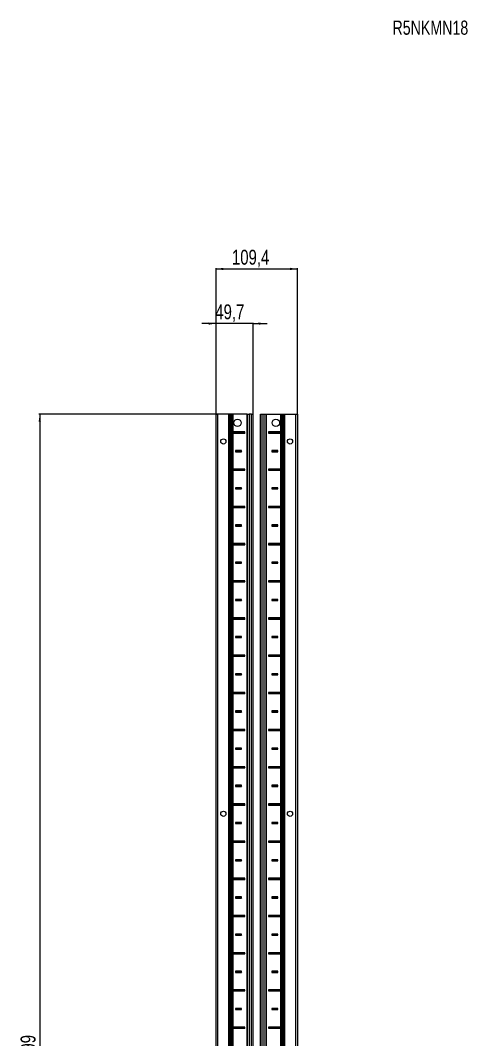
# Model space of a CAD drawing. Header units: millimetres. Extents: x -199 to 1318, y -1371 to 1377.
# Drawn here: x -199 to 402, y 7 to 1377 of the extents above; entities that cross this region are included whole.
import ezdxf

# ---------------------------------------------------------------- set-up
doc = ezdxf.new("R2010")
doc.units = ezdxf.units.MM
doc.layers.add('FORMAT', color=7, linetype='Continuous')
doc.styles.add('SLDTEXTSTYLE0', font='TXT', dxfattribs={"width": 0.75})
doc.dimstyles.new('SLDDIMSTYLE0', dxfattribs={"dimtxt": 20, "dimasz": 10, "dimexe": 0, "dimexo": 0.0625, "dimgap": 5, "dimtad": 2, "dimdec": 1, "dimrnd": 1e-09, "dimzin": 12, "dimdsep": 46, "dimtxsty": 'SLDTEXTSTYLE0', "dimsah": 1, "dimcen": 0.09, "dimadec": 0, "dimazin": 3, "dimtfac": 1, "dimtofl": 0, "dimtmove": 0, "dimatfit": 3, "dimfxl": 0, "dimfrac": 2, "dimtolj": 1, "dimtzin": 12, "dimarcsym": 0})
doc.dimstyles.new('SLDDIMSTYLE1', dxfattribs={"dimtxt": 20, "dimasz": 10, "dimexe": 0, "dimexo": 0.0625, "dimgap": 5, "dimtad": 2, "dimdec": 1, "dimrnd": 1e-09, "dimzin": 12, "dimdsep": 46, "dimtxsty": 'SLDTEXTSTYLE0', "dimsah": 1, "dimcen": 0.09, "dimadec": 0, "dimazin": 3, "dimtfac": 1, "dimtmove": 0, "dimatfit": 0, "dimfxl": 0, "dimfrac": 2, "dimtolj": 1, "dimtzin": 12, "dimarcsym": 0})

# ---------------------------------------------------------------- blocks, each defined once
blk = doc.blocks.new('_D')
at = {"layer": 'FORMAT'}
for p, q in [((86.4, 847.2), (-174.2, 847.2)), ((-173.2, 847.2), (-173.2, -851.8)), ((86.4, -851.8), (-174.2, -851.8))]:
    blk.add_line(p, q, dxfattribs=at)
for points in [[(-173.2, 847.2), (-174.7, 837.2), (-171.6, 837.2)], [(-173.2, -851.8), (-171.6, -841.8), (-174.7, -841.8)]]:
    blk.add_solid(points, dxfattribs=at)
at = {"layer": 'FORMAT', "insert": (-198.9, -31.8), "char_height": 20, "attachment_point": 1, "rotation": 90, "style": 'SLDTEXTSTYLE0'}
blk.add_mtext('1699', dxfattribs=at)
blk = doc.blocks.new('_D_1')
at = {"layer": 'FORMAT'}
for p, q in [((64, 847.2), (64, 1043.6)), ((64, 1042.6), (173.4, 1042.6)), ((173.4, 847.2), (173.4, 1043.6))]:
    blk.add_line(p, q, dxfattribs=at)
for points in [[(64, 1042.6), (74, 1041.1), (74, 1044.2)], [(173.4, 1042.6), (163.4, 1044.2), (163.4, 1041.1)]]:
    blk.add_solid(points, dxfattribs=at)
at = {"layer": 'FORMAT', "insert": (85.4, 1068.4), "char_height": 20, "attachment_point": 1, "style": 'SLDTEXTSTYLE0'}
blk.add_mtext('109,4', dxfattribs=at)
blk = doc.blocks.new('_D_2')
at = {"layer": 'FORMAT'}
for p, q in [((64, 969.2), (44.7, 969.2)), ((64, 847.2), (64, 970.2)), ((113.7, 969.2), (64, 969.2)), ((113.7, 847.2), (113.7, 970.2)), ((113.7, 969.2), (132.9, 969.2))]:
    blk.add_line(p, q, dxfattribs=at)
for points in [[(64, 969.2), (54, 970.7), (54, 967.7)], [(113.7, 969.2), (123.7, 967.7), (123.7, 970.7)]]:
    blk.add_solid(points, dxfattribs=at)
at = {"layer": 'FORMAT', "insert": (63, 995), "char_height": 20, "attachment_point": 1, "style": 'SLDTEXTSTYLE0'}
blk.add_mtext('49,7', dxfattribs=at)

msp = doc.modelspace()

# ---------------------------------------------------------------- linework, layer by layer
at = {"color": 7, "linetype": 'Continuous', "lineweight": 25}
for p, q in [((63.98, -851.79), (63.98, 847.21)), ((63.98, 847.21), (65.98, 847.21)), ((81.33, 847.21), (65.98, 847.21)), ((81.33, 847.21), (81.98, 847.21)), ((81.98, -851.79), (81.98, 847.21)), ((81.98, 847.21), (82.56, 847.21)), ((83.77, 847.21), (82.56, 847.21)), ((83.77, -851.79), (83.77, 847.21)), ((83.8, 847.21), (83.77, 847.21)), ((83.8, -851.79), (83.8, 847.21)), ((85.01, 847.21), (83.8, 847.21)), ((85.01, 847.21), (86.42, 847.21)), ((105.83, 847.21), (86.42, 847.21)), ((105.83, 847.21), (106.48, 847.21)), ((106.48, -851.79), (106.48, 847.21)), ((106.48, 847.21), (108.48, 847.21)), ((111.68, 847.21), (108.48, 847.21)), ((111.68, 847.21), (113.68, 847.21)), ((113.68, 847.21), (113.68, -851.79)), ((123.68, -851.79), (123.68, 847.21)), ((123.68, 847.21), (125.68, 847.21)), ((125.68, 847.21), (128.88, 847.21)), ((128.88, 847.21), (130.88, 847.21)), ((130.88, 847.21), (130.88, -851.79)), ((130.88, 847.21), (131.53, 847.21)), ((131.53, 847.21), (150.93, 847.21)), ((150.93, 847.21), (152.34, 847.21)), ((152.34, 847.21), (153.55, 847.21)), ((153.55, 847.21), (153.55, -851.79)), ((153.55, 847.21), (153.58, 847.21)), ((153.58, 847.21), (153.58, -851.79)), ((153.58, 847.21), (154.79, 847.21)), ((154.79, 847.21), (155.38, 847.21)), ((155.38, 847.21), (155.38, -851.79)), ((155.38, 847.21), (156.03, 847.21)), ((156.03, 847.21), (171.38, 847.21)), ((171.38, 847.21), (173.38, 847.21)), ((173.38, 847.21), (173.38, -851.79)), ((85.93, 823.35), (85.93, 822.06)), ((86.58, 822.71), (85.93, 823.35)), ((86.58, 822.71), (85.93, 822.06)), ((102.83, 823.46), (86.42, 823.46)), ((102.08, 822.71), (86.58, 822.71)), ((102.08, 822.71), (102.83, 823.46)), ((102.08, 822.71), (102.83, 821.96)), ((102.83, 821.96), (102.83, 823.46)), ((135.28, 822.71), (134.53, 823.46)), ((150.93, 823.46), (134.53, 823.46)), ((134.53, 823.46), (134.53, 821.96)), ((135.28, 822.71), (134.53, 821.96)), ((135.28, 822.71), (150.78, 822.71)), ((150.78, 822.71), (151.42, 823.35)), ((150.78, 822.71), (151.42, 822.06)), ((151.42, 822.06), (151.42, 823.35)), ((86.42, 821.96), (102.83, 821.96)), ((134.53, 821.96), (150.93, 821.96)), ((98.33, 798.46), (90.33, 798.46)), ((90.33, 798.46), (90.33, 796.96)), ((91.08, 797.71), (90.33, 798.46)), ((91.08, 797.71), (90.33, 796.96)), ((90.33, 796.96), (98.33, 796.96)), ((97.58, 797.71), (91.08, 797.71)), ((97.58, 797.71), (98.33, 798.46)), ((97.58, 797.71), (98.33, 796.96)), ((98.33, 796.96), (98.33, 798.46)), ((139.78, 797.71), (139.03, 798.46)), ((147.03, 798.46), (139.03, 798.46)), ((139.03, 798.46), (139.03, 796.96)), ((139.78, 797.71), (139.03, 796.96)), ((139.03, 796.96), (147.03, 796.96)), ((139.78, 797.71), (146.28, 797.71)), ((146.28, 797.71), (147.03, 798.46)), ((146.28, 797.71), (147.03, 796.96)), ((147.03, 796.96), (147.03, 798.46)), ((85.93, 773.35), (85.93, 772.06)), ((86.58, 772.71), (85.93, 773.35)), ((86.58, 772.71), (85.93, 772.06)), ((102.83, 773.46), (86.42, 773.46)), ((86.42, 771.96), (102.83, 771.96)), ((102.08, 772.71), (86.58, 772.71)), ((102.08, 772.71), (102.83, 773.46)), ((102.08, 772.71), (102.83, 771.96)), ((102.83, 771.96), (102.83, 773.46)), ((135.28, 772.71), (134.53, 773.46)), ((150.93, 773.46), (134.53, 773.46)), ((134.53, 773.46), (134.53, 771.96)), ((135.28, 772.71), (134.53, 771.96)), ((134.53, 771.96), (150.93, 771.96)), ((135.28, 772.71), (150.78, 772.71)), ((150.78, 772.71), (151.42, 773.35)), ((150.78, 772.71), (151.42, 772.06)), ((151.42, 772.06), (151.42, 773.35)), ((98.33, 748.46), (90.33, 748.46)), ((90.33, 748.46), (90.33, 746.96)), ((91.08, 747.71), (90.33, 748.46)), ((91.08, 747.71), (90.33, 746.96)), ((90.33, 746.96), (98.33, 746.96)), ((97.58, 747.71), (91.08, 747.71)), ((97.58, 747.71), (98.33, 748.46)), ((97.58, 747.71), (98.33, 746.96)), ((98.33, 746.96), (98.33, 748.46)), ((139.78, 747.71), (139.03, 748.46)), ((139.03, 748.46), (139.03, 746.96)), ((147.03, 748.46), (139.03, 748.46)), ((139.78, 747.71), (139.03, 746.96)), ((139.03, 746.96), (147.03, 746.96)), ((139.78, 747.71), (146.28, 747.71)), ((146.28, 747.71), (147.03, 748.46)), ((146.28, 747.71), (147.03, 746.96)), ((147.03, 746.96), (147.03, 748.46)), ((85.93, 723.35), (85.93, 722.06)), ((86.58, 722.71), (85.93, 723.35)), ((86.58, 722.71), (85.93, 722.06)), ((102.83, 723.46), (86.42, 723.46)), ((86.42, 721.96), (102.83, 721.96)), ((102.08, 722.71), (86.58, 722.71)), ((102.08, 722.71), (102.83, 723.46)), ((102.08, 722.71), (102.83, 721.96)), ((102.83, 721.96), (102.83, 723.46)), ((135.28, 722.71), (134.53, 723.46)), ((150.93, 723.46), (134.53, 723.46)), ((134.53, 723.46), (134.53, 721.96)), ((135.28, 722.71), (134.53, 721.96)), ((134.53, 721.96), (150.93, 721.96)), ((135.28, 722.71), (150.78, 722.71)), ((150.78, 722.71), (151.42, 723.35)), ((150.78, 722.71), (151.42, 722.06)), ((151.42, 722.06), (151.42, 723.35)), ((98.33, 698.46), (90.33, 698.46)), ((90.33, 698.46), (90.33, 696.96)), ((91.08, 697.71), (90.33, 698.46)), ((91.08, 697.71), (90.33, 696.96)), ((90.33, 696.96), (98.33, 696.96)), ((97.58, 697.71), (91.08, 697.71)), ((97.58, 697.71), (98.33, 698.46)), ((97.58, 697.71), (98.33, 696.96)), ((98.33, 696.96), (98.33, 698.46)), ((147.03, 698.46), (139.03, 698.46)), ((139.03, 698.46), (139.03, 696.96)), ((139.78, 697.71), (139.03, 698.46)), ((139.78, 697.71), (139.03, 696.96)), ((139.03, 696.96), (147.03, 696.96)), ((139.78, 697.71), (146.28, 697.71)), ((146.28, 697.71), (147.03, 698.46)), ((146.28, 697.71), (147.03, 696.96)), ((147.03, 696.96), (147.03, 698.46)), ((85.93, 673.35), (85.93, 672.06)), ((86.58, 672.71), (85.93, 673.35)), ((86.58, 672.71), (85.93, 672.06)), ((102.83, 673.46), (86.42, 673.46)), ((86.42, 671.96), (102.83, 671.96)), ((102.08, 672.71), (86.58, 672.71)), ((102.08, 672.71), (102.83, 673.46)), ((102.08, 672.71), (102.83, 671.96)), ((102.83, 671.96), (102.83, 673.46)), ((135.28, 672.71), (134.53, 673.46)), ((150.93, 673.46), (134.53, 673.46)), ((134.53, 673.46), (134.53, 671.96)), ((135.28, 672.71), (134.53, 671.96)), ((134.53, 671.96), (150.93, 671.96)), ((135.28, 672.71), (150.78, 672.71)), ((150.78, 672.71), (151.42, 673.35)), ((150.78, 672.71), (151.42, 672.06)), ((151.42, 672.06), (151.42, 673.35)), ((98.33, 648.46), (90.33, 648.46)), ((90.33, 648.46), (90.33, 646.96)), ((91.08, 647.71), (90.33, 648.46)), ((91.08, 647.71), (90.33, 646.96)), ((90.33, 646.96), (98.33, 646.96)), ((97.58, 647.71), (91.08, 647.71)), ((97.58, 647.71), (98.33, 648.46)), ((97.58, 647.71), (98.33, 646.96)), ((98.33, 646.96), (98.33, 648.46)), ((147.03, 648.46), (139.03, 648.46)), ((139.03, 648.46), (139.03, 646.96)), ((139.78, 647.71), (139.03, 648.46)), ((139.78, 647.71), (139.03, 646.96)), ((139.03, 646.96), (147.03, 646.96)), ((139.78, 647.71), (146.28, 647.71)), ((146.28, 647.71), (147.03, 648.46)), ((146.28, 647.71), (147.03, 646.96)), ((147.03, 646.96), (147.03, 648.46)), ((85.93, 623.35), (85.93, 622.06)), ((86.58, 622.71), (85.93, 623.35)), ((86.58, 622.71), (85.93, 622.06)), ((102.83, 623.46), (86.42, 623.46)), ((86.42, 621.96), (102.83, 621.96)), ((102.08, 622.71), (86.58, 622.71)), ((102.08, 622.71), (102.83, 623.46)), ((102.08, 622.71), (102.83, 621.96)), ((102.83, 621.96), (102.83, 623.46)), ((150.93, 623.46), (134.53, 623.46)), ((134.53, 623.46), (134.53, 621.96)), ((135.28, 622.71), (134.53, 623.46)), ((135.28, 622.71), (134.53, 621.96)), ((134.53, 621.96), (150.93, 621.96)), ((135.28, 622.71), (150.78, 622.71)), ((150.78, 622.71), (151.42, 623.35)), ((150.78, 622.71), (151.42, 622.06)), ((151.42, 622.06), (151.42, 623.35)), ((98.33, 598.46), (90.33, 598.46)), ((90.33, 598.46), (90.33, 596.96)), ((91.08, 597.71), (90.33, 598.46)), ((91.08, 597.71), (90.33, 596.96)), ((90.33, 596.96), (98.33, 596.96)), ((97.58, 597.71), (91.08, 597.71)), ((97.58, 597.71), (98.33, 598.46)), ((97.58, 597.71), (98.33, 596.96)), ((98.33, 596.96), (98.33, 598.46)), ((147.03, 598.46), (139.03, 598.46)), ((139.03, 598.46), (139.03, 596.96)), ((139.78, 597.71), (139.03, 598.46)), ((139.78, 597.71), (139.03, 596.96)), ((139.03, 596.96), (147.03, 596.96)), ((139.78, 597.71), (146.28, 597.71)), ((146.28, 597.71), (147.03, 598.46)), ((146.28, 597.71), (147.03, 596.96)), ((147.03, 596.96), (147.03, 598.46)), ((85.93, 573.35), (85.93, 572.06)), ((86.58, 572.71), (85.93, 573.35)), ((86.58, 572.71), (85.93, 572.06)), ((102.83, 573.46), (86.42, 573.46)), ((86.42, 571.96), (102.83, 571.96)), ((102.08, 572.71), (86.58, 572.71)), ((102.08, 572.71), (102.83, 573.46)), ((102.08, 572.71), (102.83, 571.96)), ((102.83, 571.96), (102.83, 573.46)), ((150.93, 573.46), (134.53, 573.46)), ((134.53, 573.46), (134.53, 571.96)), ((135.28, 572.71), (134.53, 573.46)), ((135.28, 572.71), (134.53, 571.96)), ((134.53, 571.96), (150.93, 571.96)), ((135.28, 572.71), (150.78, 572.71)), ((150.78, 572.71), (151.42, 573.35)), ((150.78, 572.71), (151.42, 572.06)), ((151.42, 572.06), (151.42, 573.35)), ((98.33, 548.46), (90.33, 548.46)), ((90.33, 548.46), (90.33, 546.96)), ((91.08, 547.71), (90.33, 548.46)), ((97.58, 547.71), (98.33, 548.46)), ((98.33, 546.96), (98.33, 548.46)), ((147.03, 548.46), (139.03, 548.46)), ((139.03, 548.46), (139.03, 546.96)), ((139.78, 547.71), (139.03, 548.46)), ((146.28, 547.71), (147.03, 548.46)), ((147.03, 546.96), (147.03, 548.46)), ((91.08, 547.71), (90.33, 546.96)), ((90.33, 546.96), (98.33, 546.96)), ((97.58, 547.71), (91.08, 547.71)), ((97.58, 547.71), (98.33, 546.96)), ((139.78, 547.71), (139.03, 546.96)), ((139.03, 546.96), (147.03, 546.96)), ((139.78, 547.71), (146.28, 547.71)), ((146.28, 547.71), (147.03, 546.96)), ((85.93, 523.35), (85.93, 522.06)), ((86.58, 522.71), (85.93, 523.35)), ((86.58, 522.71), (85.93, 522.06)), ((102.83, 523.46), (86.42, 523.46)), ((86.42, 521.96), (102.83, 521.96)), ((102.08, 522.71), (86.58, 522.71)), ((102.08, 522.71), (102.83, 523.46)), ((102.08, 522.71), (102.83, 521.96)), ((102.83, 521.96), (102.83, 523.46)), ((150.93, 523.46), (134.53, 523.46)), ((134.53, 523.46), (134.53, 521.96)), ((135.28, 522.71), (134.53, 523.46)), ((135.28, 522.71), (134.53, 521.96)), ((134.53, 521.96), (150.93, 521.96)), ((135.28, 522.71), (150.78, 522.71)), ((150.78, 522.71), (151.42, 523.35)), ((150.78, 522.71), (151.42, 522.06)), ((151.42, 522.06), (151.42, 523.35)), ((98.33, 498.46), (90.33, 498.46)), ((90.33, 498.46), (90.33, 496.96)), ((91.08, 497.71), (90.33, 498.46)), ((91.08, 497.71), (90.33, 496.96)), ((90.33, 496.96), (98.33, 496.96)), ((97.58, 497.71), (91.08, 497.71)), ((97.58, 497.71), (98.33, 498.46)), ((97.58, 497.71), (98.33, 496.96)), ((98.33, 496.96), (98.33, 498.46)), ((147.03, 498.46), (139.03, 498.46)), ((139.03, 498.46), (139.03, 496.96)), ((139.78, 497.71), (139.03, 498.46)), ((139.78, 497.71), (139.03, 496.96)), ((139.03, 496.96), (147.03, 496.96)), ((139.78, 497.71), (146.28, 497.71)), ((146.28, 497.71), (147.03, 498.46)), ((146.28, 497.71), (147.03, 496.96)), ((147.03, 496.96), (147.03, 498.46)), ((85.93, 473.35), (85.93, 472.06)), ((86.58, 472.71), (85.93, 473.35)), ((86.58, 472.71), (85.93, 472.06)), ((102.83, 473.46), (86.42, 473.46)), ((86.42, 471.96), (102.83, 471.96)), ((102.08, 472.71), (86.58, 472.71)), ((102.08, 472.71), (102.83, 473.46)), ((102.08, 472.71), (102.83, 471.96)), ((102.83, 471.96), (102.83, 473.46)), ((150.93, 473.46), (134.53, 473.46)), ((134.53, 473.46), (134.53, 471.96)), ((135.28, 472.71), (134.53, 473.46)), ((135.28, 472.71), (134.53, 471.96)), ((134.53, 471.96), (150.93, 471.96)), ((135.28, 472.71), (150.78, 472.71)), ((150.78, 472.71), (151.42, 473.35)), ((150.78, 472.71), (151.42, 472.06)), ((151.42, 472.06), (151.42, 473.35)), ((98.33, 448.46), (90.33, 448.46)), ((90.33, 448.46), (90.33, 446.96)), ((91.08, 447.71), (90.33, 448.46)), ((91.08, 447.71), (90.33, 446.96)), ((90.33, 446.96), (98.33, 446.96)), ((97.58, 447.71), (91.08, 447.71)), ((97.58, 447.71), (98.33, 448.46)), ((97.58, 447.71), (98.33, 446.96)), ((98.33, 446.96), (98.33, 448.46)), ((147.03, 448.46), (139.03, 448.46)), ((139.03, 448.46), (139.03, 446.96)), ((139.78, 447.71), (139.03, 448.46)), ((139.78, 447.71), (139.03, 446.96)), ((139.03, 446.96), (147.03, 446.96)), ((139.78, 447.71), (146.28, 447.71)), ((146.28, 447.71), (147.03, 448.46)), ((146.28, 447.71), (147.03, 446.96)), ((147.03, 446.96), (147.03, 448.46)), ((85.93, 423.35), (85.93, 422.06)), ((86.58, 422.71), (85.93, 423.35)), ((86.58, 422.71), (85.93, 422.06)), ((102.83, 423.46), (86.42, 423.46)), ((86.42, 421.96), (102.83, 421.96)), ((102.08, 422.71), (86.58, 422.71)), ((102.08, 422.71), (102.83, 423.46)), ((102.08, 422.71), (102.83, 421.96)), ((102.83, 421.96), (102.83, 423.46)), ((150.93, 423.46), (134.53, 423.46)), ((134.53, 423.46), (134.53, 421.96)), ((135.28, 422.71), (134.53, 423.46)), ((135.28, 422.71), (134.53, 421.96)), ((134.53, 421.96), (150.93, 421.96)), ((135.28, 422.71), (150.78, 422.71)), ((150.78, 422.71), (151.42, 423.35)), ((150.78, 422.71), (151.42, 422.06)), ((151.42, 422.06), (151.42, 423.35)), ((98.33, 398.46), (90.33, 398.46)), ((90.33, 398.46), (90.33, 396.96)), ((91.08, 397.71), (90.33, 398.46)), ((91.08, 397.71), (90.33, 396.96)), ((97.58, 397.71), (91.08, 397.71)), ((97.58, 397.71), (98.33, 398.46)), ((97.58, 397.71), (98.33, 396.96)), ((98.33, 396.96), (98.33, 398.46)), ((147.03, 398.46), (139.03, 398.46)), ((139.03, 398.46), (139.03, 396.96)), ((139.78, 397.71), (139.03, 398.46)), ((139.78, 397.71), (139.03, 396.96)), ((139.78, 397.71), (146.28, 397.71)), ((146.28, 397.71), (147.03, 398.46)), ((146.28, 397.71), (147.03, 396.96)), ((147.03, 396.96), (147.03, 398.46)), ((90.33, 396.96), (98.33, 396.96)), ((139.03, 396.96), (147.03, 396.96)), ((85.93, 373.35), (85.93, 372.06)), ((86.58, 372.71), (85.93, 373.35)), ((86.58, 372.71), (85.93, 372.06)), ((102.83, 373.46), (86.42, 373.46)), ((86.42, 371.96), (102.83, 371.96)), ((102.08, 372.71), (86.58, 372.71)), ((102.08, 372.71), (102.83, 373.46)), ((102.08, 372.71), (102.83, 371.96)), ((102.83, 371.96), (102.83, 373.46)), ((150.93, 373.46), (134.53, 373.46)), ((134.53, 373.46), (134.53, 371.96)), ((135.28, 372.71), (134.53, 373.46)), ((135.28, 372.71), (134.53, 371.96)), ((134.53, 371.96), (150.93, 371.96)), ((135.28, 372.71), (150.78, 372.71)), ((150.78, 372.71), (151.42, 373.35)), ((150.78, 372.71), (151.42, 372.06)), ((151.42, 372.06), (151.42, 373.35)), ((98.33, 348.46), (90.33, 348.46)), ((90.33, 348.46), (90.33, 346.96)), ((91.08, 347.71), (90.33, 348.46)), ((91.08, 347.71), (90.33, 346.96)), ((90.33, 346.96), (98.33, 346.96)), ((97.58, 347.71), (91.08, 347.71)), ((97.58, 347.71), (98.33, 348.46)), ((97.58, 347.71), (98.33, 346.96)), ((98.33, 346.96), (98.33, 348.46)), ((147.03, 348.46), (139.03, 348.46)), ((139.03, 348.46), (139.03, 346.96)), ((139.78, 347.71), (139.03, 348.46)), ((139.78, 347.71), (139.03, 346.96)), ((139.03, 346.96), (147.03, 346.96)), ((139.78, 347.71), (146.28, 347.71)), ((146.28, 347.71), (147.03, 348.46)), ((146.28, 347.71), (147.03, 346.96)), ((147.03, 346.96), (147.03, 348.46)), ((85.93, 323.35), (85.93, 322.06)), ((86.58, 322.71), (85.93, 323.35)), ((86.58, 322.71), (85.93, 322.06)), ((102.83, 323.46), (86.42, 323.46)), ((86.42, 321.96), (102.83, 321.96)), ((102.08, 322.71), (86.58, 322.71)), ((102.08, 322.71), (102.83, 323.46)), ((102.08, 322.71), (102.83, 321.96)), ((102.83, 321.96), (102.83, 323.46)), ((150.93, 323.46), (134.53, 323.46)), ((134.53, 323.46), (134.53, 321.96)), ((135.28, 322.71), (134.53, 323.46)), ((135.28, 322.71), (134.53, 321.96)), ((134.53, 321.96), (150.93, 321.96)), ((135.28, 322.71), (150.78, 322.71)), ((150.78, 322.71), (151.42, 323.35)), ((150.78, 322.71), (151.42, 322.06)), ((151.42, 322.06), (151.42, 323.35)), ((98.33, 298.46), (90.33, 298.46)), ((90.33, 298.46), (90.33, 296.96)), ((91.08, 297.71), (90.33, 298.46)), ((91.08, 297.71), (90.33, 296.96)), ((90.33, 296.96), (98.33, 296.96)), ((97.58, 297.71), (91.08, 297.71)), ((97.58, 297.71), (98.33, 298.46)), ((97.58, 297.71), (98.33, 296.96)), ((98.33, 296.96), (98.33, 298.46)), ((147.03, 298.46), (139.03, 298.46)), ((139.03, 298.46), (139.03, 296.96)), ((139.78, 297.71), (139.03, 298.46)), ((139.78, 297.71), (139.03, 296.96)), ((139.03, 296.96), (147.03, 296.96)), ((139.78, 297.71), (146.28, 297.71)), ((146.28, 297.71), (147.03, 298.46)), ((146.28, 297.71), (147.03, 296.96)), ((147.03, 296.96), (147.03, 298.46)), ((85.93, 273.35), (85.93, 272.06)), ((86.58, 272.71), (85.93, 273.35)), ((86.58, 272.71), (85.93, 272.06)), ((102.83, 273.46), (86.42, 273.46)), ((86.42, 271.96), (102.83, 271.96)), ((102.08, 272.71), (86.58, 272.71)), ((102.08, 272.71), (102.83, 273.46)), ((102.08, 272.71), (102.83, 271.96)), ((102.83, 271.96), (102.83, 273.46)), ((150.93, 273.46), (134.53, 273.46)), ((134.53, 273.46), (134.53, 271.96)), ((135.28, 272.71), (134.53, 273.46)), ((135.28, 272.71), (134.53, 271.96)), ((134.53, 271.96), (150.93, 271.96)), ((135.28, 272.71), (150.78, 272.71)), ((150.78, 272.71), (151.42, 273.35)), ((150.78, 272.71), (151.42, 272.06)), ((151.42, 272.06), (151.42, 273.35)), ((98.33, 248.46), (90.33, 248.46)), ((90.33, 248.46), (90.33, 246.96)), ((91.08, 247.71), (90.33, 248.46)), ((91.08, 247.71), (90.33, 246.96)), ((90.33, 246.96), (98.33, 246.96)), ((97.58, 247.71), (91.08, 247.71)), ((97.58, 247.71), (98.33, 248.46)), ((97.58, 247.71), (98.33, 246.96)), ((98.33, 246.96), (98.33, 248.46)), ((147.03, 248.46), (139.03, 248.46)), ((139.03, 248.46), (139.03, 246.96)), ((139.78, 247.71), (139.03, 248.46)), ((139.78, 247.71), (139.03, 246.96)), ((139.03, 246.96), (147.03, 246.96)), ((139.78, 247.71), (146.28, 247.71)), ((146.28, 247.71), (147.03, 248.46)), ((146.28, 247.71), (147.03, 246.96)), ((147.03, 246.96), (147.03, 248.46)), ((85.93, 223.35), (85.93, 222.06)), ((86.58, 222.71), (85.93, 223.35)), ((86.58, 222.71), (85.93, 222.06)), ((102.83, 223.46), (86.42, 223.46)), ((86.42, 221.96), (102.83, 221.96)), ((102.08, 222.71), (86.58, 222.71)), ((102.08, 222.71), (102.83, 223.46)), ((102.08, 222.71), (102.83, 221.96)), ((102.83, 221.96), (102.83, 223.46)), ((150.93, 223.46), (134.53, 223.46)), ((134.53, 223.46), (134.53, 221.96)), ((135.28, 222.71), (134.53, 223.46)), ((135.28, 222.71), (134.53, 221.96)), ((134.53, 221.96), (150.93, 221.96)), ((135.28, 222.71), (150.78, 222.71)), ((150.78, 222.71), (151.42, 223.35)), ((150.78, 222.71), (151.42, 222.06)), ((151.42, 222.06), (151.42, 223.35)), ((98.33, 198.46), (90.33, 198.46)), ((90.33, 198.46), (90.33, 196.96)), ((91.08, 197.71), (90.33, 198.46)), ((91.08, 197.71), (90.33, 196.96)), ((90.33, 196.96), (98.33, 196.96)), ((97.58, 197.71), (91.08, 197.71)), ((97.58, 197.71), (98.33, 198.46)), ((97.58, 197.71), (98.33, 196.96)), ((98.33, 196.96), (98.33, 198.46)), ((147.03, 198.46), (139.03, 198.46)), ((139.03, 198.46), (139.03, 196.96)), ((139.78, 197.71), (139.03, 198.46)), ((139.78, 197.71), (139.03, 196.96)), ((139.03, 196.96), (147.03, 196.96)), ((139.78, 197.71), (146.28, 197.71)), ((146.28, 197.71), (147.03, 198.46)), ((146.28, 197.71), (147.03, 196.96)), ((147.03, 196.96), (147.03, 198.46)), ((85.93, 173.35), (85.93, 172.06)), ((86.58, 172.71), (85.93, 173.35)), ((86.58, 172.71), (85.93, 172.06)), ((102.83, 173.46), (86.42, 173.46)), ((86.42, 171.96), (102.83, 171.96)), ((102.08, 172.71), (86.58, 172.71)), ((102.08, 172.71), (102.83, 173.46)), ((102.08, 172.71), (102.83, 171.96)), ((102.83, 171.96), (102.83, 173.46)), ((150.93, 173.46), (134.53, 173.46)), ((134.53, 173.46), (134.53, 171.96)), ((135.28, 172.71), (134.53, 173.46)), ((135.28, 172.71), (134.53, 171.96)), ((134.53, 171.96), (150.93, 171.96)), ((135.28, 172.71), (150.78, 172.71)), ((150.78, 172.71), (151.42, 173.35)), ((150.78, 172.71), (151.42, 172.06)), ((151.42, 172.06), (151.42, 173.35)), ((98.33, 148.46), (90.33, 148.46)), ((90.33, 148.46), (90.33, 146.96)), ((91.08, 147.71), (90.33, 148.46)), ((91.08, 147.71), (90.33, 146.96)), ((90.33, 146.96), (98.33, 146.96)), ((97.58, 147.71), (91.08, 147.71)), ((97.58, 147.71), (98.33, 148.46)), ((97.58, 147.71), (98.33, 146.96)), ((98.33, 146.96), (98.33, 148.46)), ((147.03, 148.46), (139.03, 148.46)), ((139.03, 148.46), (139.03, 146.96)), ((139.78, 147.71), (139.03, 148.46)), ((139.78, 147.71), (139.03, 146.96)), ((139.03, 146.96), (147.03, 146.96)), ((139.78, 147.71), (146.28, 147.71)), ((146.28, 147.71), (147.03, 148.46)), ((146.28, 147.71), (147.03, 146.96)), ((147.03, 146.96), (147.03, 148.46)), ((85.93, 123.35), (85.93, 122.06)), ((86.58, 122.71), (85.93, 123.35)), ((102.83, 123.46), (86.42, 123.46)), ((102.08, 122.71), (102.83, 123.46)), ((102.83, 121.96), (102.83, 123.46)), ((150.93, 123.46), (134.53, 123.46)), ((134.53, 123.46), (134.53, 121.96)), ((135.28, 122.71), (134.53, 123.46)), ((150.78, 122.71), (151.42, 123.35)), ((151.42, 122.06), (151.42, 123.35)), ((86.58, 122.71), (85.93, 122.06)), ((86.42, 121.96), (102.83, 121.96)), ((102.08, 122.71), (86.58, 122.71)), ((102.08, 122.71), (102.83, 121.96)), ((135.28, 122.71), (134.53, 121.96)), ((134.53, 121.96), (150.93, 121.96)), ((135.28, 122.71), (150.78, 122.71)), ((150.78, 122.71), (151.42, 122.06)), ((98.33, 98.46), (90.33, 98.46)), ((90.33, 98.46), (90.33, 96.96)), ((91.08, 97.71), (90.33, 98.46)), ((91.08, 97.71), (90.33, 96.96)), ((90.33, 96.96), (98.33, 96.96)), ((97.58, 97.71), (91.08, 97.71)), ((97.58, 97.71), (98.33, 98.46)), ((97.58, 97.71), (98.33, 96.96)), ((98.33, 96.96), (98.33, 98.46)), ((147.03, 98.46), (139.03, 98.46)), ((139.03, 98.46), (139.03, 96.96)), ((139.78, 97.71), (139.03, 98.46)), ((139.78, 97.71), (139.03, 96.96)), ((139.03, 96.96), (147.03, 96.96)), ((139.78, 97.71), (146.28, 97.71)), ((146.28, 97.71), (147.03, 98.46)), ((146.28, 97.71), (147.03, 96.96)), ((147.03, 96.96), (147.03, 98.46)), ((85.93, 73.35), (85.93, 72.06)), ((86.58, 72.71), (85.93, 73.35)), ((86.58, 72.71), (85.93, 72.06)), ((102.83, 73.46), (86.42, 73.46)), ((86.42, 71.96), (102.83, 71.96)), ((102.08, 72.71), (86.58, 72.71)), ((102.08, 72.71), (102.83, 73.46)), ((102.08, 72.71), (102.83, 71.96)), ((102.83, 71.96), (102.83, 73.46)), ((150.93, 73.46), (134.53, 73.46)), ((134.53, 73.46), (134.53, 71.96)), ((135.28, 72.71), (134.53, 73.46)), ((135.28, 72.71), (134.53, 71.96)), ((134.53, 71.96), (150.93, 71.96)), ((135.28, 72.71), (150.78, 72.71)), ((150.78, 72.71), (151.42, 73.35)), ((150.78, 72.71), (151.42, 72.06)), ((151.42, 72.06), (151.42, 73.35)), ((98.33, 48.46), (90.33, 48.46)), ((90.33, 48.46), (90.33, 46.96)), ((91.08, 47.71), (90.33, 48.46)), ((91.08, 47.71), (90.33, 46.96)), ((90.33, 46.96), (98.33, 46.96)), ((97.58, 47.71), (91.08, 47.71)), ((97.58, 47.71), (98.33, 48.46)), ((97.58, 47.71), (98.33, 46.96)), ((98.33, 46.96), (98.33, 48.46)), ((147.03, 48.46), (139.03, 48.46)), ((139.03, 48.46), (139.03, 46.96)), ((139.78, 47.71), (139.03, 48.46)), ((139.78, 47.71), (139.03, 46.96)), ((139.03, 46.96), (147.03, 46.96)), ((139.78, 47.71), (146.28, 47.71)), ((146.28, 47.71), (147.03, 48.46)), ((146.28, 47.71), (147.03, 46.96)), ((147.03, 46.96), (147.03, 48.46)), ((85.93, 23.35), (85.93, 22.06)), ((86.58, 22.71), (85.93, 23.35)), ((86.58, 22.71), (85.93, 22.06)), ((102.83, 23.46), (86.42, 23.46)), ((86.42, 21.96), (102.83, 21.96)), ((102.08, 22.71), (86.58, 22.71)), ((102.08, 22.71), (102.83, 23.46)), ((102.08, 22.71), (102.83, 21.96)), ((102.83, 21.96), (102.83, 23.46)), ((150.93, 23.46), (134.53, 23.46)), ((134.53, 23.46), (134.53, 21.96)), ((135.28, 22.71), (134.53, 23.46)), ((135.28, 22.71), (134.53, 21.96)), ((134.53, 21.96), (150.93, 21.96)), ((135.28, 22.71), (150.78, 22.71)), ((150.78, 22.71), (151.42, 23.35)), ((150.78, 22.71), (151.42, 22.06)), ((151.42, 22.06), (151.42, 23.35))]:
    msp.add_line(p, q, dxfattribs=at)
at = {"color": 8, "linetype": 'Continuous', "lineweight": 18}
for p, q in [((65.98, 847.21), (65.98, -851.79)), ((81.33, -851.79), (81.33, 847.21)), ((82.56, 847.21), (82.56, -851.79)), ((85.01, -851.79), (85.01, 847.21)), ((86.42, 847.21), (86.42, 823.46)), ((105.83, -851.79), (105.83, 847.21)), ((108.48, 847.21), (108.48, -851.79)), ((111.68, -851.79), (111.68, 847.21)), ((125.68, 847.21), (125.68, -851.79)), ((128.88, -851.79), (128.88, 847.21)), ((131.53, 847.21), (131.53, -851.79)), ((150.93, 823.46), (150.93, 847.21)), ((152.34, 847.21), (152.34, -851.79)), ((154.79, -851.79), (154.79, 847.21)), ((156.03, 847.21), (156.03, -851.79)), ((171.38, -851.79), (171.38, 847.21)), ((86.42, 821.96), (86.42, 773.46)), ((150.93, 773.46), (150.93, 821.96)), ((86.42, 771.96), (86.42, 723.46)), ((150.93, 723.46), (150.93, 771.96)), ((86.42, 721.96), (86.42, 673.46)), ((150.93, 673.46), (150.93, 721.96)), ((86.42, 671.96), (86.42, 623.46)), ((150.93, 623.46), (150.93, 671.96)), ((86.42, 621.96), (86.42, 573.46)), ((150.93, 573.46), (150.93, 621.96)), ((86.42, 571.96), (86.42, 523.46)), ((150.93, 523.46), (150.93, 571.96)), ((86.42, 521.96), (86.42, 473.46)), ((150.93, 473.46), (150.93, 521.96)), ((86.42, 471.96), (86.42, 423.46)), ((150.93, 423.46), (150.93, 471.96)), ((86.42, 421.96), (86.42, 373.46)), ((150.93, 373.46), (150.93, 421.96)), ((86.42, 371.96), (86.42, 323.46)), ((150.93, 323.46), (150.93, 371.96)), ((86.42, 321.96), (86.42, 273.46)), ((150.93, 273.46), (150.93, 321.96)), ((86.42, 271.96), (86.42, 223.46)), ((150.93, 223.46), (150.93, 271.96)), ((86.42, 221.96), (86.42, 173.46)), ((150.93, 173.46), (150.93, 221.96)), ((86.42, 171.96), (86.42, 123.46)), ((150.93, 123.46), (150.93, 171.96)), ((86.42, 121.96), (86.42, 73.46)), ((150.93, 73.46), (150.93, 121.96)), ((86.42, 71.96), (86.42, 23.46)), ((150.93, 23.46), (150.93, 71.96)), ((86.42, 21.96), (86.42, -26.54)), ((150.93, -26.54), (150.93, 21.96))]:
    msp.add_line(p, q, dxfattribs=at)
at = {"color": 7, "linetype": 'Continuous', "lineweight": 25}
for centre, radius in [((92.83, 835.71), 5), ((144.53, 835.71), 5), ((73.83, 810.71), 3.5), ((163.53, 810.71), 3.5), ((73.83, 310.21), 3.5), ((163.53, 310.21), 3.5)]:
    msp.add_circle(centre, radius, dxfattribs=at)
for centre, start_param, end_param in [((86.42, 819.99), 0, 0.2482694), ((150.93, 819.99), 6.0349159, 6.2831853), ((86.42, 825.42), 2.8933233, 3.1415927), ((150.93, 825.42), 3.1415927, 3.389862), ((86.42, 769.99), 0, 0.2482694), ((86.42, 775.42), 2.8933233, 3.1415927), ((150.93, 769.99), 6.0349159, 6.2831853), ((150.93, 775.42), 3.1415927, 3.389862), ((86.42, 719.99), 0, 0.2482694), ((86.42, 725.42), 2.8933233, 3.1415927), ((150.93, 719.99), 6.0349159, 6.2831853), ((150.93, 725.42), 3.1415927, 3.389862), ((86.42, 669.99), 0, 0.2482694), ((86.42, 675.42), 2.8933233, 3.1415927), ((150.93, 669.99), 6.0349159, 6.2831853), ((150.93, 675.42), 3.1415927, 3.389862), ((86.42, 619.99), 0, 0.2482694), ((86.42, 625.42), 2.8933233, 3.1415927), ((150.93, 619.99), 6.0349159, 6.2831853), ((150.93, 625.42), 3.1415927, 3.389862), ((86.42, 569.99), 0, 0.2482694), ((86.42, 575.42), 2.8933233, 3.1415927), ((150.93, 569.99), 6.0349159, 6.2831853), ((150.93, 575.42), 3.1415927, 3.389862), ((86.42, 519.99), 0, 0.2482694), ((86.42, 525.42), 2.8933233, 3.1415927), ((150.93, 519.99), 6.0349159, 6.2831853), ((150.93, 525.42), 3.1415927, 3.389862), ((86.42, 469.99), 0, 0.2482694), ((86.42, 475.42), 2.8933233, 3.1415927), ((150.93, 469.99), 6.0349159, 6.2831853), ((150.93, 475.42), 3.1415927, 3.389862), ((86.42, 419.99), 0, 0.2482694), ((86.42, 425.42), 2.8933233, 3.1415927), ((150.93, 419.99), 6.0349159, 6.2831853), ((150.93, 425.42), 3.1415927, 3.389862), ((86.42, 369.99), 0, 0.2482694), ((86.42, 375.42), 2.8933233, 3.1415927), ((150.93, 369.99), 6.0349159, 6.2831853), ((150.93, 375.42), 3.1415927, 3.389862), ((86.42, 319.99), 0, 0.2482694), ((86.42, 325.42), 2.8933233, 3.1415927), ((150.93, 319.99), 6.0349159, 6.2831853), ((150.93, 325.42), 3.1415927, 3.389862), ((86.42, 269.99), 0, 0.2482694), ((86.42, 275.42), 2.8933233, 3.1415927), ((150.93, 269.99), 6.0349159, 6.2831853), ((150.93, 275.42), 3.1415927, 3.389862), ((86.42, 219.99), 0, 0.2482694), ((86.42, 225.42), 2.8933233, 3.1415927), ((150.93, 219.99), 6.0349159, 6.2831853), ((150.93, 225.42), 3.1415927, 3.389862), ((86.42, 169.99), 0, 0.2482694), ((86.42, 175.42), 2.8933233, 3.1415927), ((150.93, 169.99), 6.0349159, 6.2831853), ((150.93, 175.42), 3.1415927, 3.389862), ((86.42, 119.99), 0, 0.2482694), ((150.93, 119.99), 6.0349159, 6.2831853), ((86.42, 125.42), 2.8933233, 3.1415927), ((150.93, 125.42), 3.1415927, 3.389862), ((86.42, 69.99), 0, 0.2482694), ((86.42, 75.42), 2.8933233, 3.1415927), ((150.93, 69.99), 6.0349159, 6.2831853), ((150.93, 75.42), 3.1415927, 3.389862), ((86.42, 19.99), 0, 0.2482694), ((86.42, 25.42), 2.8933233, 3.1415927), ((150.93, 19.99), 6.0349159, 6.2831853), ((150.93, 25.42), 3.1415927, 3.389862)]:
    msp.add_ellipse(centre, major_axis=(0, 3.46), ratio=0.5773503, start_param=start_param, end_param=end_param, dxfattribs=at)

# ---------------------------------------------------------------- texts
at = {"layer": 'FORMAT', "insert": (301.32, 1376.51), "char_height": 19.05, "attachment_point": 1, "style": 'SLDTEXTSTYLE0'}
msp.add_mtext('R5NKMN18', dxfattribs=at)

# ---------------------------------------------------------------- dimensions: what is measured, and where the dimension line sits
at = {"layer": 'FORMAT'}
for base, p1, p2, dimstyle, picture, middle in [((173.38, 1042.62), (63.98, 847.21), (173.38, 847.21), 'SLDDIMSTYLE0', '_D_1', (118.68, 1042.62)), ((63.98, 969.21), (113.68, 847.21), (63.98, 847.21), 'SLDDIMSTYLE1', '_D_2', (88.83, 969.21))]:
    dim = msp.add_linear_dim(base=base, p1=p1, p2=p2, dimstyle=dimstyle, dxfattribs=at)
    dim.commit()
    dim.dimension.update_dxf_attribs({"geometry": picture, "text_midpoint": middle, "dimtype": 160})
dim = msp.add_linear_dim(base=(-173.15, -851.79), p1=(86.42, 847.21), p2=(86.42, -851.79), angle=90, dimstyle='SLDDIMSTYLE0', dxfattribs=at)
dim.commit()
dim.dimension.update_dxf_attribs({"geometry": '_D', "text_midpoint": (-173.15, -2.29), "dimtype": 160})

doc.saveas('drawing.dxf')
